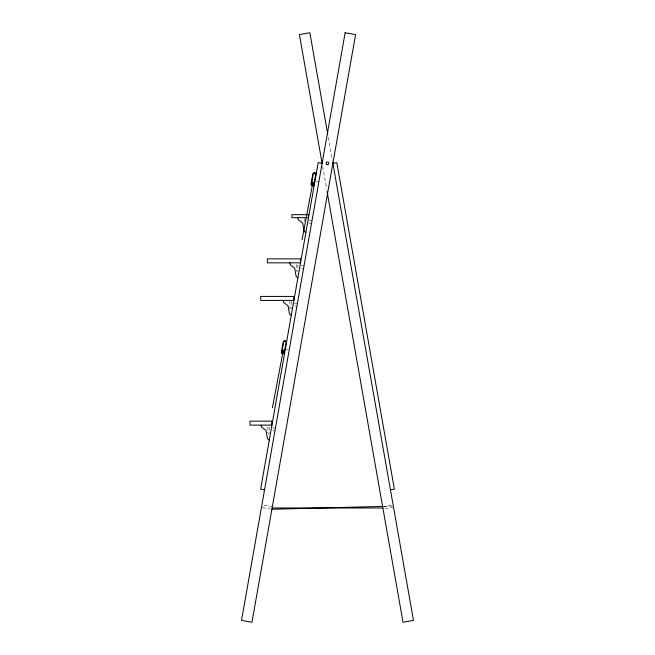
<?xml version="1.0" encoding="UTF-8"?>
<svg xmlns="http://www.w3.org/2000/svg" width="655" height="655" viewBox="0 0 655 655"><rect width="100%" height="100%" fill="white"/><g stroke="black" fill="none" stroke-linecap="round" stroke-linejoin="round"><path stroke-width="0.49" stroke-dasharray="3.27 2.46" d="M382.651 506.675L391.199 505.169M385.017 508.951L392.615 507.617M384.149 506.372L392.312 506.168M290.697 308.693L289.862 308.693L289.862 301.333M315.964 181.058L318.895 181.574M309.037 220.334L311.976 220.85M308.579 222.946L311.51 223.461M301.071 265.504L304.01 266.02M301.587 268.288L303.552 268.632M294.382 303.077L297.321 303.592M294.906 305.86L296.862 306.204M286.325 349.115L288.29 349.459M272.39 427.789L275.329 428.305M272.914 430.572L274.871 430.916M263.801 505.169L272.349 506.675M262.385 507.617L269.983 508.951M328.311 137.403L332.396 160.549M322.653 166.411L326.739 189.557M304.518 218.582L304.518 221.349M297.878 264.677L297.878 271.121L296.551 271.121L296.551 264.677M291.188 301.333L291.188 308.693M269.205 426.962L269.205 433.413L267.879 433.413L267.879 426.962"/><path stroke-width="0.98" d="M284.712 352.546A1.654 1.654 0 0 1 283.009 353.913C281.462 352.881 284.229 349.221 283.263 351.416M283.197 351.8L283.672 352.701L282.919 353.381M312.828 183.744L313.311 184.644L312.55 185.332M312.828 183.302C314.056 181.304 311.215 184.718 312.648 185.856A1.654 1.654 0 0 0 314.343 184.489M261.083 425.12L261.648 427.216L266.045 430.499L267.494 438.776L269.23 440.021M283.075 300.408L283.631 302.504L288.028 305.787L289.477 314.056L291.213 315.309M289.756 262.835L290.321 264.931L294.717 268.206L296.166 276.484L297.902 277.736M297.722 217.665L298.287 219.761L302.684 223.036L304.133 231.313L305.869 232.566M302.053 239.738L312.894 182.409M272.423 407.795L283.255 350.466M312.427 185.652L312.279 185.791A1.654 1.654 0 0 1 311.084 183.916L312.812 174.107A1.654 1.654 0 0 1 314.727 172.764A1.654 1.654 0 0 1 316.078 174.68M282.788 353.708L282.575 353.839A1.654 1.654 0 0 1 281.445 351.972L283.181 342.164A1.654 1.654 0 0 1 285.097 340.821A1.654 1.654 0 0 1 286.44 342.737M332.887 163.341L336.801 162.653L394.367 489.129L390.454 489.817M271.89 509.246L383.126 506.405M272.12 507.985L382.88 507.985M322.113 163.341L318.199 162.653L260.633 489.129L264.546 489.817M327.778 134.381L309.856 32.75L299.409 34.592L322.121 163.398M332.748 162.555L413.477 620.408L403.03 622.25L327.091 191.571M283.582 353.487A1.326 1.326 0 0 0 284.385 352.488L284.352 351.891A1.793 1.793 0 0 1 283.811 351.563L283.582 351.751A0.991 0.991 0 0 1 283.549 353.43M282.19 353.241A1.326 1.326 0 0 1 281.773 352.03L282.01 351.473A1.793 1.793 0 0 0 282.632 351.358L282.78 351.604A0.991 0.991 0 0 0 282.24 353.201M313.213 185.43A1.326 1.326 0 0 0 314.015 184.432L313.991 183.834A1.793 1.793 0 0 1 313.442 183.506L313.254 183.736A0.991 0.991 0 0 1 313.18 185.373M284.065 350.826L284.065 351.342A1.466 1.466 0 0 0 284.344 351.522L286.112 342.68A1.326 1.326 0 0 0 285.04 341.149A1.326 1.326 0 0 0 283.5 342.221L282.149 351.137A1.466 1.466 0 0 0 282.469 351.064L283.287 350.13L284.065 350.826M313.704 182.77L313.696 183.294A1.466 1.466 0 0 0 313.974 183.465L315.751 174.623A1.326 1.326 0 0 0 314.67 173.092A1.326 1.326 0 0 0 313.139 174.165L311.78 183.081A1.466 1.466 0 0 0 312.099 183.007L312.926 182.074L313.704 182.77M311.477 183.556L311.403 183.973A1.326 1.326 0 0 0 311.821 185.185A0.991 0.991 0 0 1 312.361 183.58L312.263 183.302A1.793 1.793 0 0 1 311.641 183.425L311.477 183.556M345.144 32.75L241.523 620.408L251.97 622.25L355.591 34.592L345.144 32.75M308.497 214.684L291.917 214.684L291.917 217.665L308.497 217.665L308.497 214.684M300.53 258.856L267.379 258.856L267.379 262.835L300.53 262.835L300.53 258.856M293.841 296.428L260.69 296.428L260.69 300.408L293.841 300.408L293.841 296.428M271.858 421.14L249.973 421.14L249.973 425.12L271.858 425.12L271.858 421.14M326.829 164.487A1.326 1.326 0 0 0 328.826 163.349A1.326 1.326 0 0 0 326.845 162.186A1.326 1.326 0 0 0 326.829 164.487"/></g></svg>
